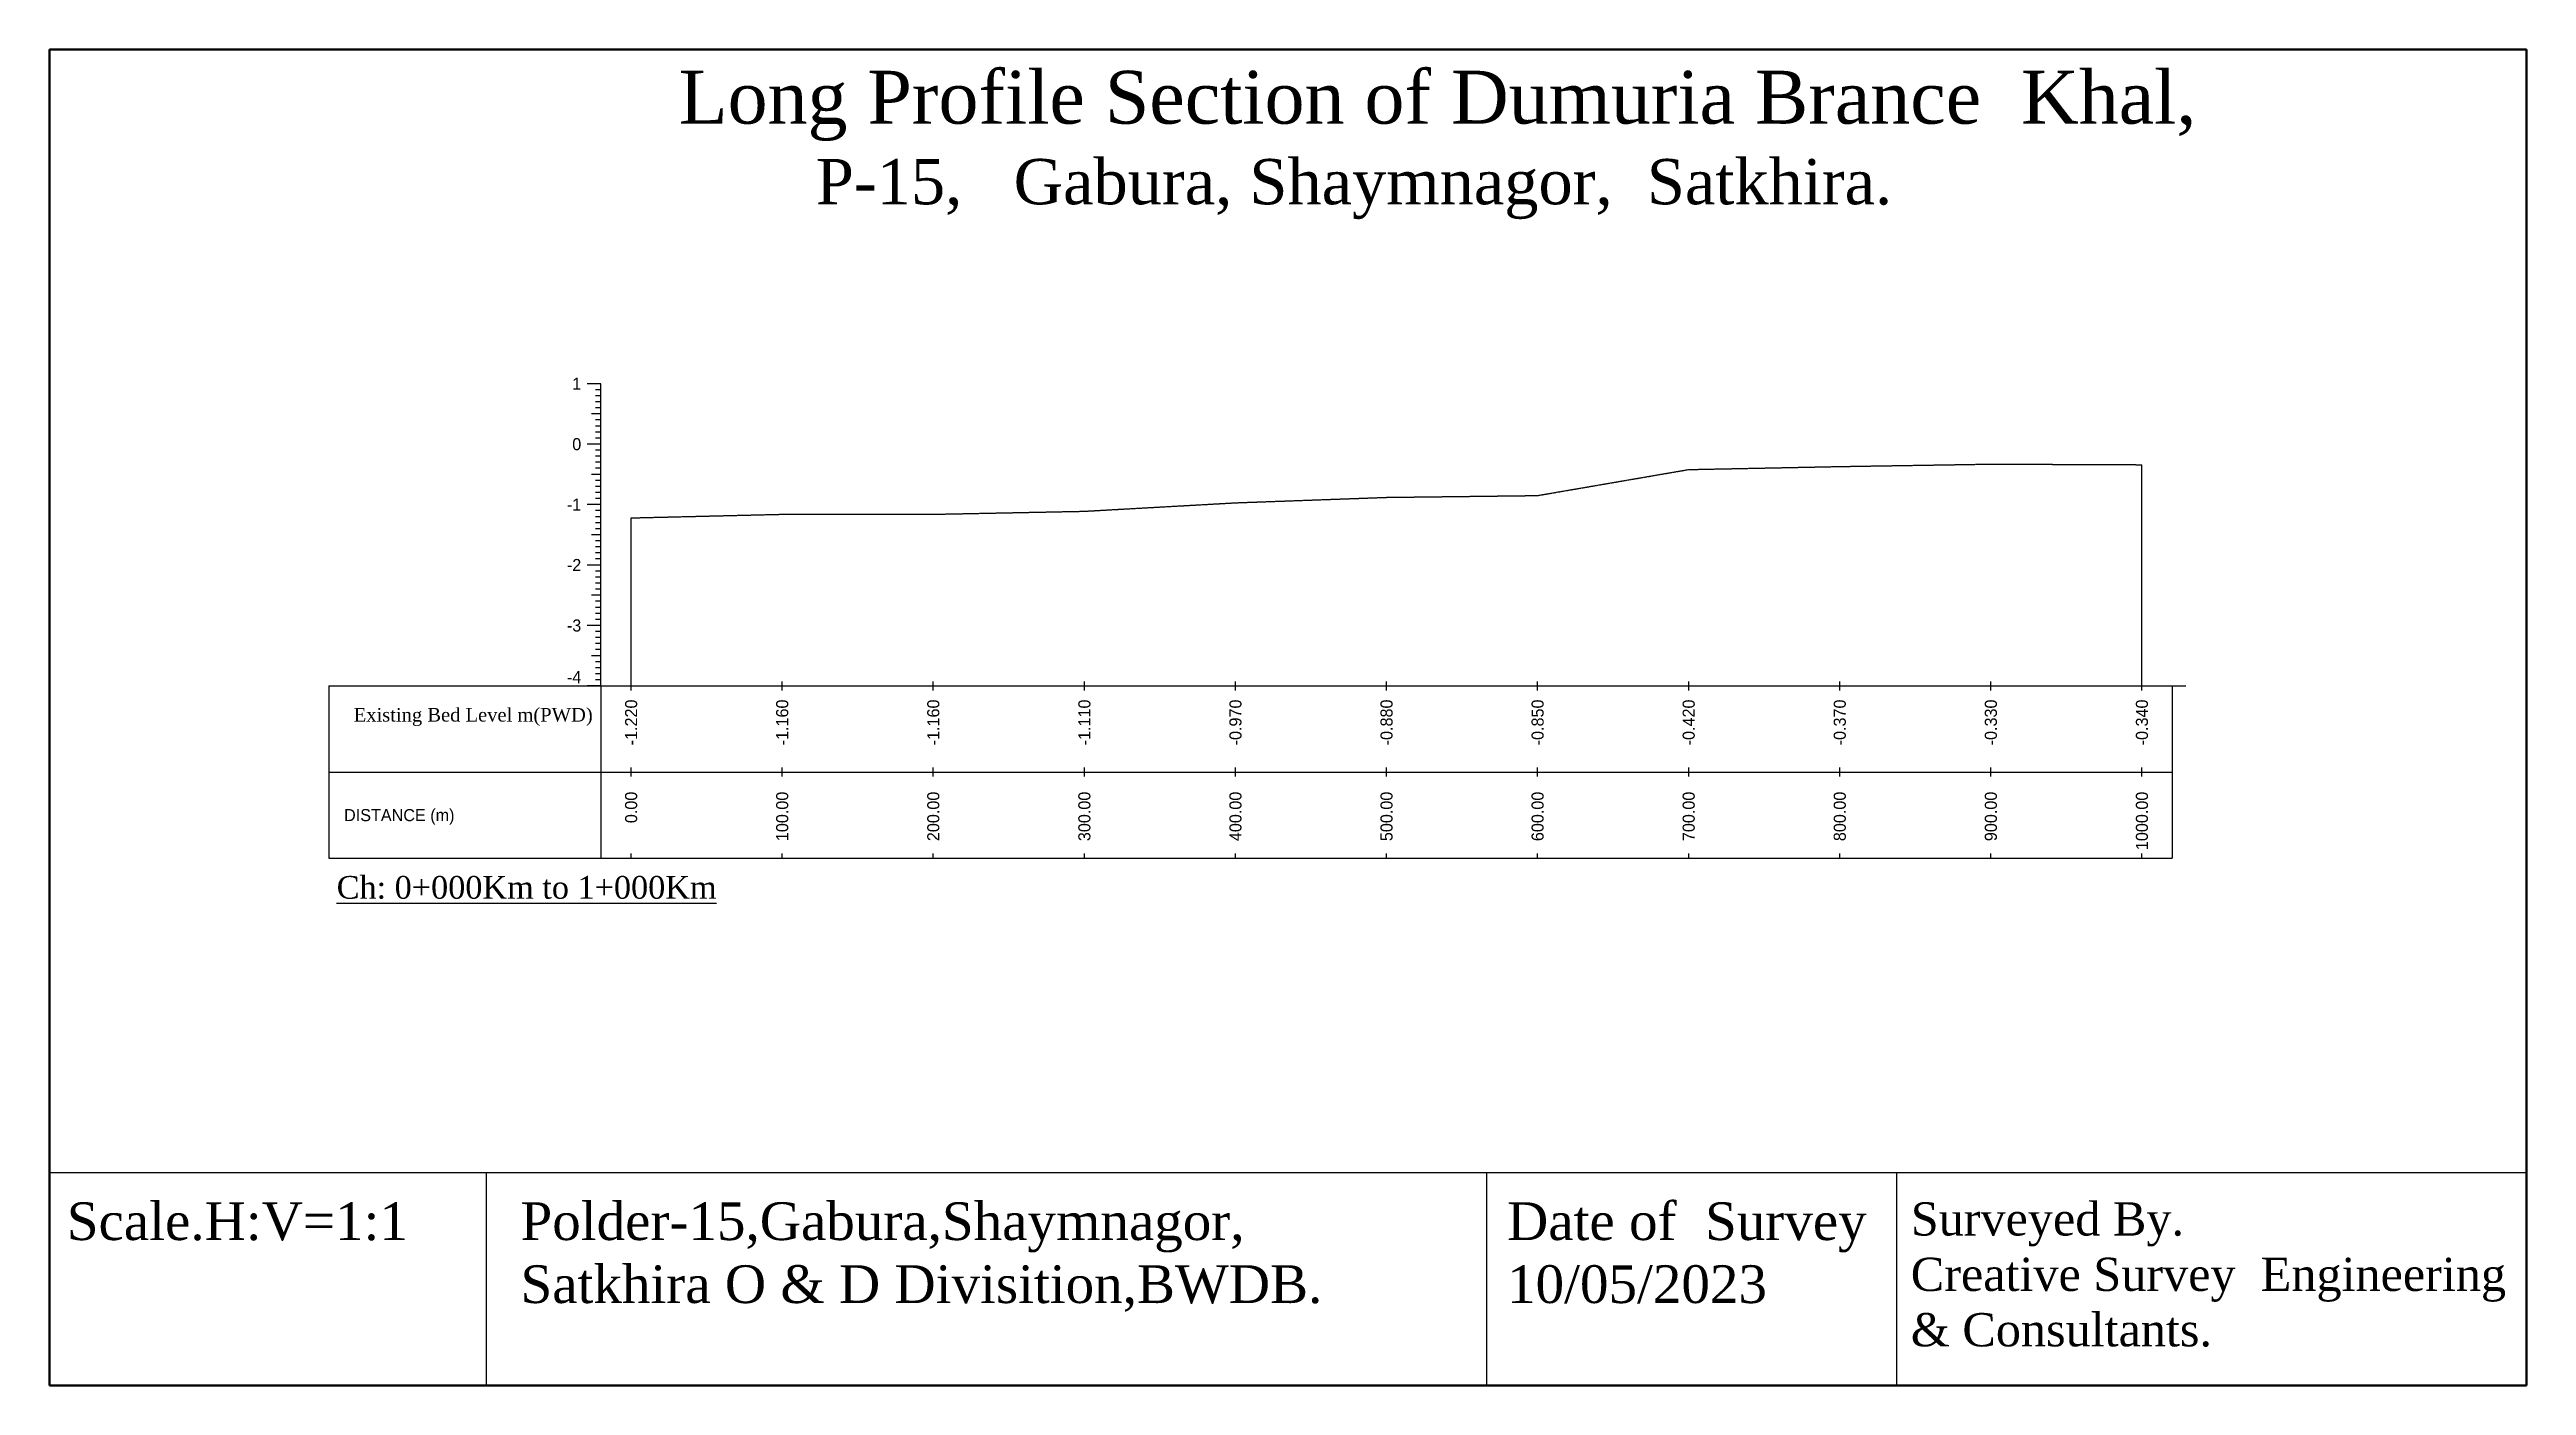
# Model space of a CAD drawing. Header units: inches. Extents: x -1131 to 508, y -341 to 543.
import ezdxf
from ezdxf.enums import TextEntityAlignment as Align

# ---------------------------------------------------------------- set-up
doc = ezdxf.new("R2010")
doc.units = ezdxf.units.IN
doc.header["$MEASUREMENT"] = 0
doc.linetypes.add('HIDDEN', pattern=[0.375, 0.25, -0.125])
doc.layers.add('CS_Drawing', color=7, linetype='Continuous')
doc.layers.add('GL', color=3, linetype='HIDDEN')
doc.styles.add('romans', font='romans.shx')

msp = doc.modelspace()

# ---------------------------------------------------------------- linework, layer by layer
at = {"color": 4, "lineweight": 50}
for points in [[(-1131.1, -341.2), (-1131.1, 542.8), (508.3, 542.8), (508.3, -341.2)], [(-1131.1, -341.2), (508.3, -341.2)]]:
    msp.add_lwpolyline(points, dxfattribs=at)
for points in [[(-1131.1, -200.2), (508.3, -200.2)], [(-1131.1, -200.2), (-1131.1, -341.2)], [(-842.2, -200.2), (-842.2, -341.2)], [(-180.1, -200.2), (-180.1, -341.2)], [(91.4, -200.2), (91.4, -341.2)]]:
    msp.add_lwpolyline(points)
at = {"layer": 'CS_Drawing'}
for p, q in [((-766.2, 321.7), (-775.2, 321.7)), ((-766.2, 321.7), (-772.5, 321.7)), ((-766.2, 321.7), (-769.8, 321.7)), ((-766.2, 317.7), (-769.8, 317.7)), ((-766.2, 313.7), (-769.8, 313.7)), ((-766.2, 121.7), (-766.2, 321.7)), ((-766.2, 301.7), (-772.5, 301.7)), ((-766.2, 309.7), (-769.8, 309.7)), ((-766.2, 305.7), (-769.8, 305.7)), ((-766.2, 301.7), (-769.8, 301.7)), ((-766.2, 297.7), (-769.8, 297.7)), ((-766.2, 281.7), (-775.2, 281.7)), ((-766.2, 281.7), (-772.5, 281.7)), ((-766.2, 293.7), (-769.8, 293.7)), ((-766.2, 289.7), (-769.8, 289.7)), ((-766.2, 285.7), (-769.8, 285.7)), ((-766.2, 281.7), (-769.8, 281.7)), ((-766.2, 277.7), (-769.8, 277.7)), ((-766.2, 273.7), (-769.8, 273.7)), ((-766.2, 269.7), (-769.8, 269.7)), ((-766.2, 265.7), (-769.8, 265.7)), ((253.8, 121.7), (253.8, 268.1)), ((-766.2, 261.7), (-772.5, 261.7)), ((-766.2, 261.7), (-769.8, 261.7)), ((-766.2, 257.7), (-769.8, 257.7)), ((-766.2, 253.7), (-769.8, 253.7)), ((-766.2, 249.7), (-769.8, 249.7)), ((-766.2, 241.7), (-775.2, 241.7)), ((-766.2, 241.7), (-772.5, 241.7)), ((-766.2, 245.7), (-769.8, 245.7)), ((-766.2, 241.7), (-769.8, 241.7)), ((-766.2, 237.7), (-769.8, 237.7)), ((-766.2, 233.7), (-769.8, 233.7)), ((-766.2, 229.7), (-769.8, 229.7)), ((-746.2, 121.7), (-746.2, 232.9)), ((-766.2, 221.7), (-772.5, 221.7)), ((-766.2, 225.7), (-769.8, 225.7)), ((-766.2, 221.7), (-769.8, 221.7)), ((-766.2, 217.7), (-769.8, 217.7)), ((-766.2, 213.7), (-769.8, 213.7)), ((-766.2, 201.7), (-775.2, 201.7)), ((-766.2, 201.7), (-772.5, 201.7)), ((-766.2, 209.7), (-769.8, 209.7)), ((-766.2, 205.7), (-769.8, 205.7)), ((-766.2, 201.7), (-769.8, 201.7)), ((-766.2, 197.7), (-769.8, 197.7)), ((-766.2, 181.7), (-772.5, 181.7)), ((-766.2, 193.7), (-769.8, 193.7)), ((-766.2, 189.7), (-769.8, 189.7)), ((-766.2, 185.7), (-769.8, 185.7)), ((-766.2, 181.7), (-769.8, 181.7)), ((-766.2, 177.7), (-769.8, 177.7)), ((-766.2, 173.7), (-769.8, 173.7)), ((-766.2, 169.7), (-769.8, 169.7)), ((-766.2, 165.7), (-769.8, 165.7)), ((-766.2, 161.7), (-775.2, 161.7)), ((-766.2, 161.7), (-772.5, 161.7)), ((-766.2, 161.7), (-769.8, 161.7)), ((-766.2, 157.7), (-769.8, 157.7)), ((-766.2, 153.7), (-769.8, 153.7)), ((-766.2, 149.7), (-769.8, 149.7)), ((-766.2, 141.7), (-772.5, 141.7)), ((-766.2, 145.7), (-769.8, 145.7)), ((-766.2, 141.7), (-769.8, 141.7)), ((-766.2, 137.7), (-769.8, 137.7)), ((-766.2, 133.7), (-769.8, 133.7)), ((-946.2, 121.7), (-766.2, 121.7)), ((-946.2, 121.7), (-946.2, 7.7)), ((-766.2, 121.7), (-775.2, 121.7)), ((-766.2, 121.7), (-772.5, 121.7)), ((-766.2, 129.7), (-769.8, 129.7)), ((-766.2, 125.7), (-769.8, 125.7)), ((-766.2, 121.7), (-769.8, 121.7)), ((-766.2, 121.7), (273.8, 121.7)), ((-766.2, 121.7), (-766.2, 7.7)), ((-746.2, 118.7), (-746.2, 124.7)), ((-646.2, 118.7), (-646.2, 124.7)), ((-546.2, 118.7), (-546.2, 124.7)), ((-446.2, 118.7), (-446.2, 124.7)), ((-346.2, 118.7), (-346.2, 124.7)), ((-246.2, 118.7), (-246.2, 124.7)), ((-146.2, 118.7), (-146.2, 124.7)), ((-46.2, 118.7), (-46.2, 124.7)), ((53.8, 118.7), (53.8, 124.7)), ((153.8, 118.7), (153.8, 124.7)), ((253.8, 118.7), (253.8, 124.7)), ((273.8, 121.7), (282.8, 121.7)), ((273.8, 121.7), (280.1, 121.7)), ((273.8, 121.7), (277.4, 121.7)), ((273.8, 121.7), (273.8, 7.7)), ((-746.2, 61.7), (-746.2, 67.7)), ((-646.2, 61.7), (-646.2, 67.7)), ((-546.2, 61.7), (-546.2, 67.7)), ((-446.2, 61.7), (-446.2, 67.7)), ((-346.2, 61.7), (-346.2, 67.7)), ((-246.2, 61.7), (-246.2, 67.7)), ((-146.2, 61.7), (-146.2, 67.7)), ((-46.2, 61.7), (-46.2, 67.7)), ((53.8, 61.7), (53.8, 67.7)), ((153.8, 61.7), (153.8, 67.7)), ((253.8, 61.7), (253.8, 67.7)), ((-946.2, 64.7), (-766.2, 64.7)), ((-766.2, 64.7), (273.8, 64.7)), ((-766.2, 64.7), (273.8, 64.7)), ((-946.2, 7.7), (-766.2, 7.7)), ((-766.2, 7.7), (273.8, 7.7)), ((-746.2, 7.7), (-746.2, 10.7)), ((-646.2, 7.7), (-646.2, 10.7)), ((-546.2, 7.7), (-546.2, 10.7)), ((-446.2, 7.7), (-446.2, 10.7)), ((-346.2, 7.7), (-346.2, 10.7)), ((-246.2, 7.7), (-246.2, 10.7)), ((-146.2, 7.7), (-146.2, 10.7)), ((-46.2, 7.7), (-46.2, 10.7)), ((53.8, 7.7), (53.8, 10.7)), ((153.8, 7.7), (153.8, 10.7)), ((253.8, 7.7), (253.8, 10.7))]:
    msp.add_line(p, q, dxfattribs=at)
at = {"layer": 'GL', "color": 5, "lineweight": 25}
msp.add_lwpolyline([(-746.2, 232.9), (-646.2, 235.3), (-546.2, 235.3), (-446.2, 237.3), (-346.2, 242.9), (-246.2, 246.5), (-146.2, 247.7), (-46.2, 264.9), (53.8, 266.9), (153.8, 268.5), (253.8, 268.1), (253.8, 268.1)], dxfattribs=at)

# ---------------------------------------------------------------- texts
at = {"attachment_point": 1, "style": 'romans'}
for s, insert, char_height, width in [('{\\fTimes New Roman|b0|i0|c0|p18;\\H1.167x;Long Profile Section of Dumuria Brance  Khal,   \\H0.8571x;         P-15,   Gabura, Shaymnagor,  Satkhira.}', (-714.6, 528.8), 30, 1047.445), ('{\\fTimes New Roman|b0|i0|c0|p18;Existing Bed Level m(PWD)}', (-929.8, 107.1), 9, 237.519), ('{\\fTimes New Roman|b0|i0|c0|p18;\\LCh: 0+000Km to 1+000Km}', (-941.1, -4.1), 15, 281.44), ('{\\fTimes New Roman|b0|i0|c0|p18;Scale.H:V=1:1}', (-1119.7, -220), 25, 281.44), ('{\\fTimes New Roman|b0|i0|c0|p18;Polder-15,Gabura,Shaymnagor,                                                               Satkhira O & D Divisition,BWDB.}', (-819.4, -220), 25, 570.151), ('{\\fTimes New Roman|b0|i0|c0|p18;Date of  Survey\\P10/05/2023}', (-166.4, -220), 25, 281.44), ('{\\fTimes New Roman|b0|i0|c0|p18;Surveyed By.\\PCreative Survey  Engineering            & Consultants.}', (100.8, -220), 22, 497.739)]:
    msp.add_mtext(s, dxfattribs=dict(at, insert=insert, char_height=char_height, width=width))
at = {"layer": 'CS_Drawing'}
for s, p in [('1', (-779.2, 321.7)), ('0', (-779.2, 281.7)), ('-1', (-779.2, 241.7)), ('-2', (-779.2, 201.7)), ('-3', (-779.2, 161.7))]:
    msp.add_text(s, height=8, dxfattribs=at).set_placement(p, align=Align.MIDDLE_RIGHT)
msp.add_text('-4', height=8, dxfattribs=at).set_placement((-779.2, 123.5), align=Align.RIGHT)
for s, p in [('-1.220', (-746.2, 112.7)), ('-1.160', (-646.2, 112.7)), ('-1.160', (-546.2, 112.7)), ('-1.110', (-446.2, 112.7)), ('-0.970', (-346.2, 112.7)), ('-0.880', (-246.2, 112.7)), ('-0.850', (-146.2, 112.7)), ('-0.420', (-46.2, 112.7)), ('-0.370', (53.8, 112.7)), ('-0.330', (153.8, 112.7)), ('-0.340', (253.8, 112.7)), ('0.00', (-746.2, 51.7)), ('100.00', (-646.2, 51.7)), ('200.00', (-546.2, 51.7)), ('300.00', (-446.2, 51.7)), ('400.00', (-346.2, 51.7)), ('500.00', (-246.2, 51.7)), ('600.00', (-146.2, 51.7)), ('700.00', (-46.2, 51.7)), ('800.00', (53.8, 51.7)), ('900.00', (153.8, 51.7)), ('1000.00', (253.8, 51.7))]:
    msp.add_text(s, height=8, rotation=90, dxfattribs=at).set_placement(p, align=Align.MIDDLE_RIGHT)
msp.add_text('DISTANCE (m)', height=8, dxfattribs=at).set_placement((-936.2, 36.2), align=Align.MIDDLE_LEFT)

doc.saveas('drawing.dxf')
